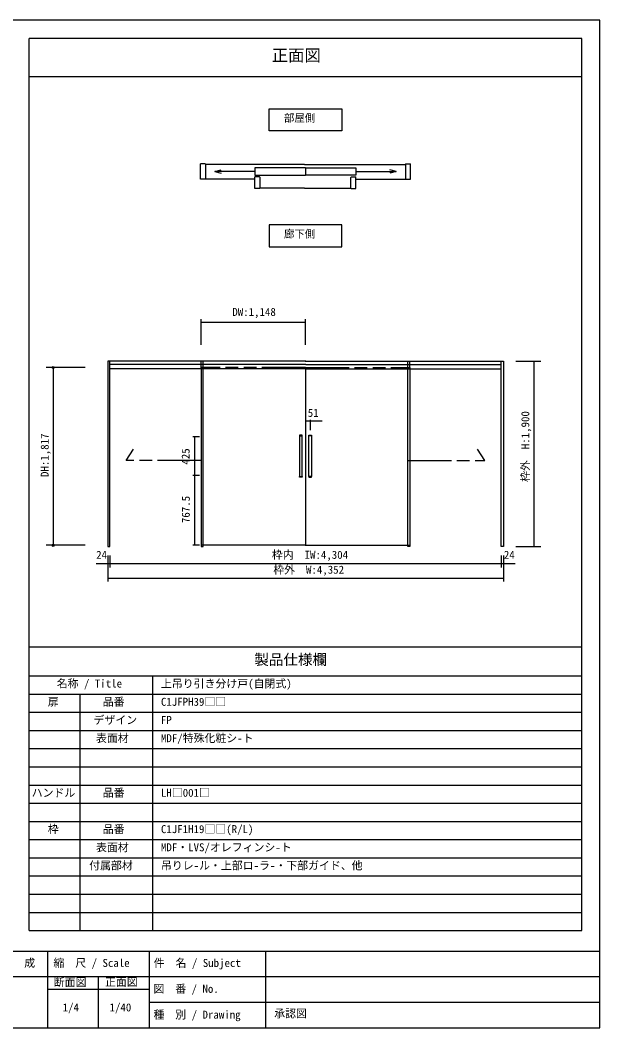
# Model space of a CAD drawing. Units: millimetres on the paper, enlarged 4 times, with parts at other scales. Extents: x -800 to 800, y -554 to 554.
# Drawn here: x 162 to 800, y -554 to 554 of the extents above; entities that cross this region are included whole.
import ezdxf
from ezdxf.enums import TextEntityAlignment as Align

# ---------------------------------------------------------------- set-up
doc = ezdxf.new("R2010")
doc.units = ezdxf.units.MM
doc.header["$LTSCALE"] = 4
doc.header["$PDMODE"] = 32
doc.header["$PDSIZE"] = 2.4
for name, pattern in [('CHAIN_DOUBLE_DASH', [23.5, 12, -1.5, 3.5, -1.5, 3.5, -1.5]), ('USER10', [9, 4, -1, 1, -1, 1, -1]), ('USER2', [9.525, 6.35, -3.175])]:
    doc.linetypes.add(name, pattern=pattern)
for name, color, linetype, lineweight in [('1-0', 7, 'Continuous', 25), ('1-3_0', 7, 'Continuous', 25), ('3-0', 7, 'Continuous', 25), ('3-3', 7, 'Continuous', 25)]:
    doc.layers.add(name, color=color, linetype=linetype, lineweight=lineweight)
doc.styles.add('ＭＳ ゴシック', font='')
doc.styles.get('ＭＳ ゴシック').set_extended_font_data('MS Gothic')

msp = doc.modelspace()

# ---------------------------------------------------------------- linework, layer by layer
at = {"layer": '1-0'}
msp.add_line((172, -447), (172, -135), dxfattribs=at)
at = {"layer": '1-3_0'}
for p, q in [((780, 534), (172, 534)), ((172, -135), (172, 534)), ((780, -447), (780, 534)), ((172, 492), (780, 492)), ((780, -135), (780, 492)), ((172, -135), (780, -135)), ((172, -135), (780, -135)), ((172, -167), (780, -167)), ((308, -447), (308, -167)), ((172, -187), (780, -187)), ((228, -447), (228, -187)), ((172, -207), (780, -207)), ((172, -227), (780, -227)), ((172, -247), (780, -247)), ((172, -267), (780, -267)), ((172, -287), (780, -287)), ((172, -307), (780, -307)), ((172, -327), (780, -327)), ((172, -347), (780, -347)), ((172, -367), (780, -367)), ((172, -387), (780, -387)), ((172, -407), (780, -407)), ((172, -427), (780, -427)), ((172, -447), (780, -447)), ((800, -470), (-800, -470)), ((192, -470), (192, -554)), ((304, -470), (304, -554)), ((432, -470), (432, -554)), ((800, -498), (-476, -498)), ((248, -498), (248, -554)), ((304, -512), (192, -512)), ((800, -526), (304, -526))]:
    msp.add_line(p, q, dxfattribs=at)
msp.add_lwpolyline([(-800, -554), (800, -554), (800, 554), (-800, 554)], close=True, dxfattribs=at)
msp.add_lwpolyline([(172, -135), (172, 492), (780, 492)], dxfattribs=at)
at = {"layer": '3-0'}
for p, q in [((361.296, 197.118), (361.296, 225.18)), ((361.296, 221.752), (476.096, 221.752)), ((476.096, 197.118), (476.096, 225.18)), ((361.196, 179.118), (260.796, 179.118)), ((363.596, 179.118), (361.196, 179.118)), ((475.596, 179.118), (363.596, 179.118)), ((476.596, 179.118), (472.996, 179.118)), ((475.596, 179.118), (479.196, 179.118)), ((476.596, 179.118), (588.596, 179.118)), ((588.596, 179.118), (590.996, 179.118)), ((590.996, 179.118), (691.396, 179.118)), ((707.484, 179.118), (735.037, 179.118)), ((727.319, 179.118), (727.319, -24.682)), ((233.396, 172.118), (190.684, 172.118)), ((198.401, 172.118), (198.401, -23.382)), ((363.596, 175.518), (260.796, 175.518)), ((363.596, 170.518), (260.796, 170.518)), ((361.196, 170.518), (361.196, -24.682)), ((361.296, 171.018), (361.296, -23.382)), ((476.596, 175.518), (363.596, 175.518)), ((363.596, -24.682), (363.596, 170.518)), ((476.096, 170.518), (363.596, 170.518)), ((476.096, 172.118), (476.096, -23.382)), ((476.096, 172.118), (476.096, -23.382)), ((476.096, 170.518), (588.596, 170.518)), ((476.596, 175.518), (588.596, 175.518)), ((588.596, 175.518), (691.396, 175.518)), ((588.596, -24.682), (588.596, 170.518)), ((588.596, 170.518), (691.396, 170.518)), ((590.896, 171.018), (590.896, -23.382)), ((590.996, 170.518), (590.996, -24.682)), ((476.096, 114.646), (476.096, 102.997)), ((476.096, 114.646), (476.096, 102.997)), ((476.096, 113.37), (494.376, 113.37)), ((481.196, 114.646), (481.196, 102.997)), ((359.254, 95.868), (352.017, 95.868)), ((353.722, 95.868), (353.722, 53.368)), ((472.496, 52.168), (472.496, 97.068)), ((479.696, 52.168), (479.696, 97.068)), ((359.254, 53.368), (352.017, 53.368)), ((353.722, 53.368), (353.722, -23.382)), ((233.396, -23.382), (190.684, -23.382)), ((359.254, -23.382), (352.017, -23.382)), ((361.196, -24.682), (363.596, -24.682)), ((475.596, -23.382), (361.296, -23.382)), ((476.596, -23.382), (590.896, -23.382)), ((590.996, -24.682), (588.596, -24.682)), ((707.484, -24.682), (735.037, -24.682)), ((245.522, -43.294), (706.67, -43.294)), ((258.396, -34.682), (258.396, -63.052)), ((260.796, -34.682), (260.796, -47.653)), ((691.396, -34.682), (691.396, -47.653)), ((693.796, -34.682), (693.796, -63.052)), ((258.396, -59.624), (693.796, -59.624))]:
    msp.add_line(p, q, dxfattribs=at)
at = {"layer": '3-0', "linetype": 'USER2'}
for p, q in [((361.196, 170.518), (361.196, 179.118)), ((363.596, 170.518), (363.596, 179.118)), ((588.596, 170.518), (588.596, 179.118)), ((590.996, 170.518), (590.996, 179.118))]:
    msp.add_line(p, q, dxfattribs=at)
at = {"layer": '3-0', "linetype": 'CHAIN_DOUBLE_DASH'}
for p, q in [((476.096, 172.118), (361.296, 172.118)), ((476.096, 172.118), (361.296, 172.118)), ((361.296, 172.118), (361.296, 171.018)), ((361.296, 170.518), (361.296, -23.382)), ((476.096, 172.118), (590.896, 172.118)), ((476.096, 172.118), (590.896, 172.118)), ((590.896, 172.118), (590.896, 171.018)), ((590.896, 170.518), (590.896, -23.382))]:
    msp.add_line(p, q, dxfattribs=at)
at = {"layer": '3-0', "linetype": 'USER10'}
for p in [(475.596, -23.382), (476.596, -23.382)]:
    msp.add_line(p, (476.096, -23.382), dxfattribs=at)
at = {"layer": '3-0'}
for points in [[(260.796, 179.118), (258.396, 179.118), (258.396, -24.682), (260.796, -24.682)], [(691.396, 179.118), (693.796, 179.118), (693.796, -24.682), (691.396, -24.682)], [(472.496, 97.618), (469.496, 97.618), (469.496, 97.068), (472.496, 97.068)], [(479.696, 97.618), (482.696, 97.618), (482.696, 97.068), (479.696, 97.068)]]:
    msp.add_lwpolyline(points, close=True, dxfattribs=at)
for points in [[(469.496, 97.068), (469.496, 52.168), (472.496, 52.168), (472.496, 51.618), (469.496, 51.618), (469.496, 52.168)], [(482.696, 97.068), (482.696, 52.168), (479.696, 52.168), (479.696, 51.618), (482.696, 51.618), (482.696, 52.168)]]:
    msp.add_lwpolyline(points, dxfattribs=at)
at = {"layer": '3-0', "linetype": 'CHAIN_DOUBLE_DASH'}
for points in [[(361.296, 69.803), (278.676, 69.803), (286.909, 82.179)], [(588.596, 69.803), (673.517, 69.803), (665.284, 82.179)]]:
    msp.add_lwpolyline(points, dxfattribs=at)
at = {"layer": '3-0'}
for p in [(198.401, 172.118), (198.401, -23.382)]:
    msp.add_point(p, dxfattribs=at)
at = {"layer": '3-3'}
for p, q in [((360.32, 379.035), (360.32, 396.075)), ((366.08, 395.475), (366.08, 379.035)), ((474.8, 395.355), (366.08, 395.355)), ((376.26, 387.555), (383.215, 389.418)), ((476, 391.515), (420.396, 391.515)), ((420.396, 391.515), (420.396, 383.595)), ((474.8, 395.355), (585.92, 395.355)), ((476, 391.515), (531.604, 391.515)), ((476, 391.515), (476, 383.595)), ((476, 391.515), (476, 383.595)), ((531.604, 391.515), (531.604, 383.595)), ((575.74, 387.555), (568.785, 389.418)), ((585.92, 395.475), (585.92, 379.035)), ((591.68, 379.035), (591.68, 396.075)), ((420.396, 379.035), (360.32, 379.035)), ((376.26, 387.555), (383.215, 385.691)), ((420.396, 387.555), (376.26, 387.555)), ((420.396, 383.595), (476, 383.595)), ((420.396, 368.715), (420.396, 381.675)), ((531.604, 383.595), (476, 383.595)), ((531.604, 387.555), (575.74, 387.555)), ((531.604, 368.715), (531.604, 381.675)), ((531.604, 379.035), (591.68, 379.035)), ((575.74, 387.555), (568.785, 385.691)), ((474.8, 369.435), (426.156, 369.435)), ((474.8, 369.435), (525.844, 369.435))]:
    msp.add_line(p, q, dxfattribs=at)
for points in [[(436, 456.373), (516, 456.373), (516, 432.373), (436, 432.373)], [(436, 304.898), (516, 304.898), (516, 328.898), (436, 328.898)]]:
    msp.add_lwpolyline(points, close=True, dxfattribs=at)
for points in [[(366.08, 395.475), (365.48, 396.075), (360.32, 396.075)], [(585.92, 395.475), (586.52, 396.075), (591.68, 396.075)], [(426.156, 369.315), (426.156, 381.075), (425.556, 381.675), (420.396, 381.675)], [(525.844, 369.315), (525.844, 381.075), (526.444, 381.675), (531.604, 381.675)], [(426.156, 369.315), (425.556, 368.715), (420.396, 368.715)], [(525.844, 369.315), (526.444, 368.715), (531.604, 368.715)]]:
    msp.add_lwpolyline(points, dxfattribs=at)

# ---------------------------------------------------------------- texts
at = {"layer": '1-3_0', "style": 'ＭＳ ゴシック'}
for s, height, p in [('正面図', 13.2, (438.896, 504.791)), ('製品仕様欄', 11.73, (419.758, -158.428)), ('名称 / Title', 8.798, (202.256, -182.422)), ('上吊り引き分け戸(自閉式)', 8.798, (316.934, -182.546)), ('扉', 8.798, (192.486, -202.546)), ('品番', 8.798, (252.971, -202.546)), ('C1JFPH39□□', 8.798, (316.934, -202.546)), ('デザイン', 8.798, (242.81, -222.546)), ('FP', 8.798, (316.934, -222.546)), ('表面材', 8.798, (245.457, -242.546)), ('MDF/特殊化粧シ-ト', 8.798, (316.934, -242.546)), ('ハンドル', 8.798, (174.726, -302.546)), ('品番', 8.798, (252.971, -302.546)), ('LH□001□', 8.798, (316.934, -302.546)), ('枠', 8.798, (192.486, -342.546)), ('品番', 8.798, (252.971, -342.546)), ('C1JF1H19□□(R/L)', 8.798, (316.934, -342.546)), ('表面材', 8.798, (245.457, -362.546)), ('MDF・LVS/オレフィンシ-ト', 8.798, (316.934, -362.546)), ('付属部材', 8.798, (237.943, -382.546)), ('吊りレ-ル・上部ロ-ラ-・下部ガイド、他', 8.798, (316.934, -382.546)), ('作\u3000成', 8.798, (142.466, -489.685)), ('縮\u3000尺 / Scale', 8.798, (198.674, -489.685)), ('件\u3000名 / Subject', 8.798, (309.044, -489.695)), ('断面図', 8.798, (199.018, -510.859)), ('正面図', 8.798, (255.336, -510.575)), ('図\u3000番 / No.', 8.798, (308.71, -518.14)), ('1/4', 8.798, (208.79, -538.579)), ('1/40', 8.798, (260.405, -538.579)), ('種\u3000別 / Drawing', 8.798, (308.778, -546.514)), ('承認図', 8.798, (441.612, -545.238))]:
    msp.add_text(s, height=height, dxfattribs=at).set_placement(p, align=Align.BOTTOM_LEFT)
at = {"layer": '3-0', "style": 'ＭＳ ゴシック'}
for s, p in [('DW:1,148', (395.5, 226.117)), ('51', (478.564, 115.187)), ('24', (245.666, -40.926)), ('枠内\u3000IW:4,304', (439.043, -40.926)), ('24', (694.37, -40.926)), ('枠外\u3000W:4,352', (440.596, -57.255))]:
    msp.add_text(s, height=8.798, dxfattribs=at).set_placement(p, align=Align.BOTTOM_LEFT)
for s, p in [('枠外\u3000H:1,900', (724.951, 46.206)), ('DH:1,817', (196.033, 51.661)), ('425', (351.167, 65.243)), ('767.5', (351.354, 1.009))]:
    msp.add_text(s, height=8.798, rotation=90, dxfattribs=at).set_placement(p, align=Align.BOTTOM_LEFT)
at = {"layer": '3-3', "style": 'ＭＳ ゴシック'}
for s, p in [('部屋側', (452.367, 439.756)), ('廊下側', (452.367, 312.282))]:
    msp.add_text(s, height=8.379, dxfattribs=at).set_placement(p, align=Align.BOTTOM_LEFT)

doc.saveas('drawing.dxf')
